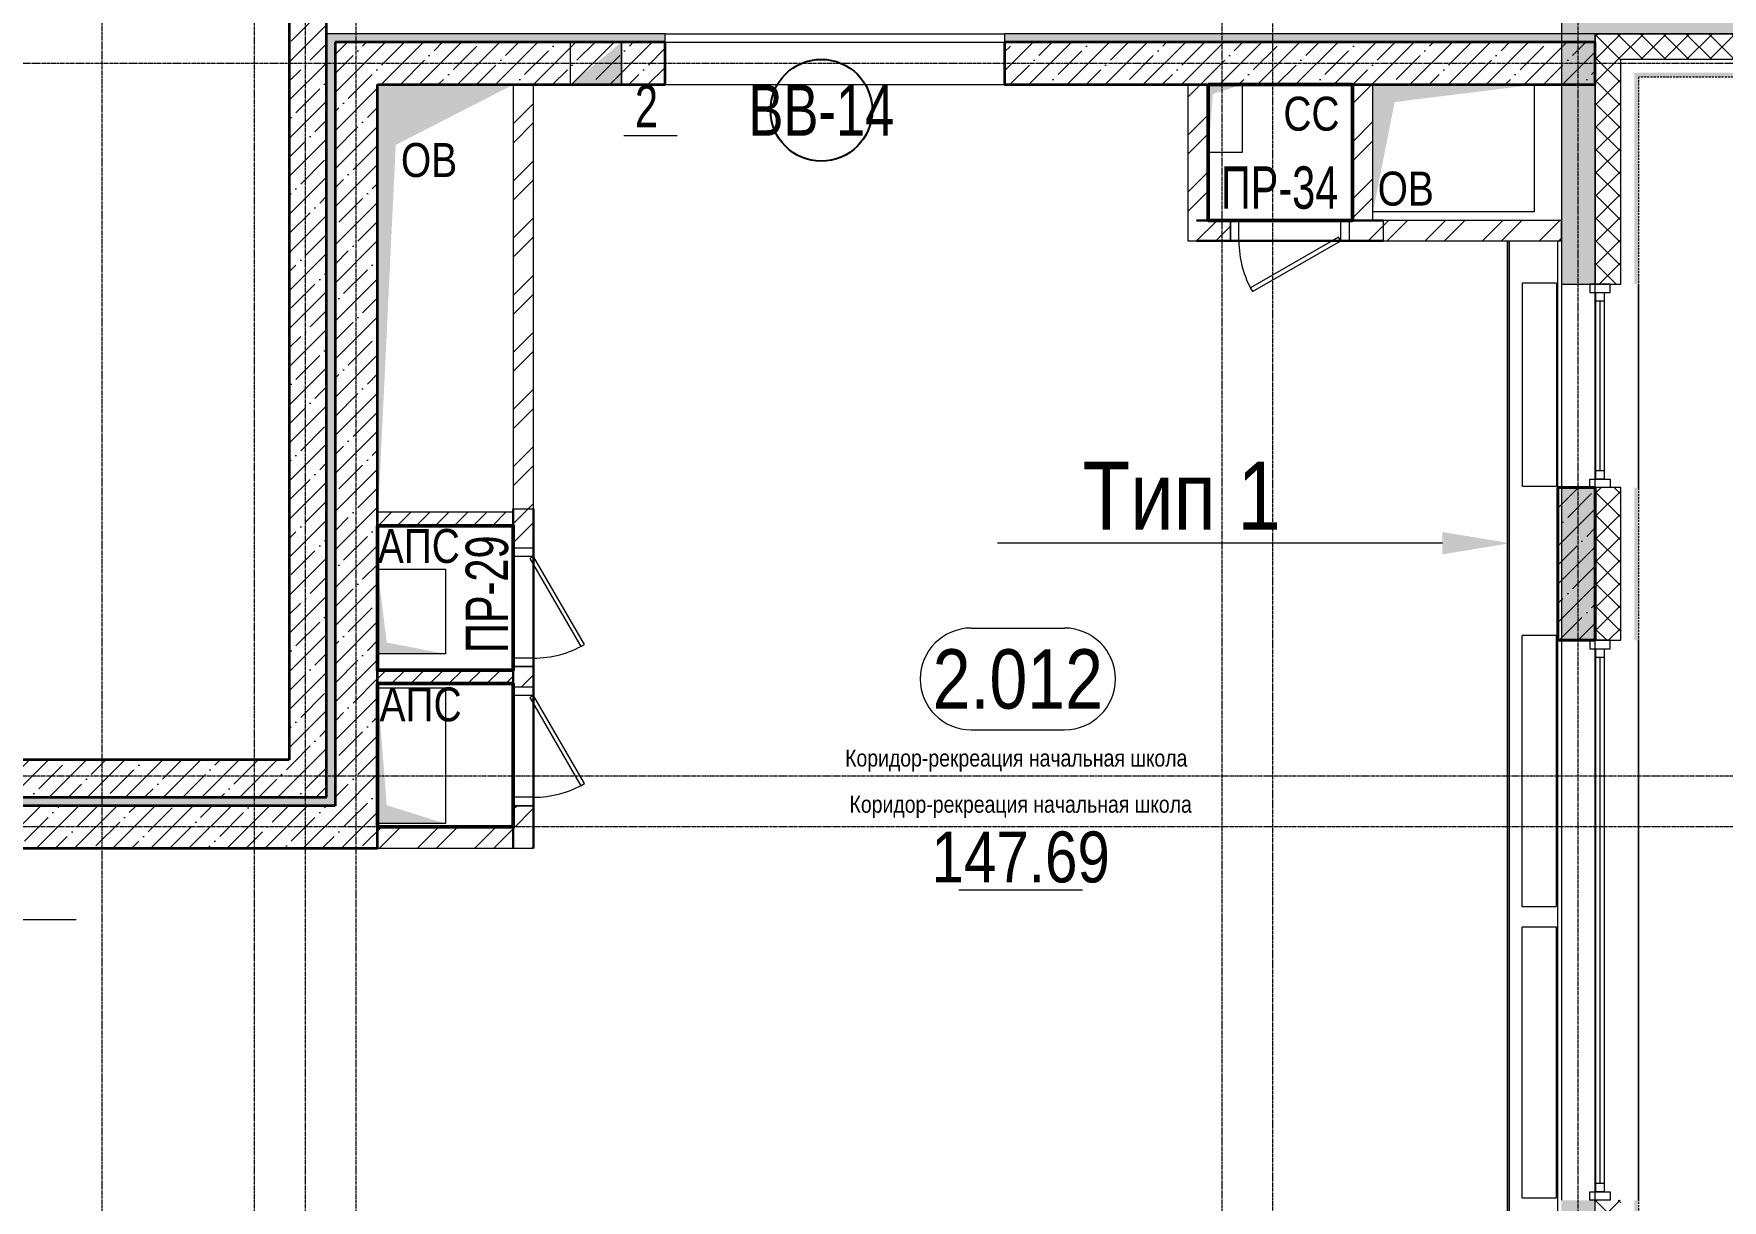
# Model space of a CAD drawing. Header units: millimetres. Extents: x -231292 to 573618, y -153144 to 564035.
# Drawn here: x 19883 to 29831, y 74930 to 81805 of the extents above; entities that cross this region are included whole.
import ezdxf
from ezdxf import colors
from ezdxf.entities.mleader import LeaderData, LeaderLine
from ezdxf.enums import TextEntityAlignment as Align
from ezdxf.math import Vec2, Vec3

# ---------------------------------------------------------------- set-up
doc = ezdxf.new("R2010")
doc.units = ezdxf.units.MM
for name, pattern in [('CENTER2', [28.575, 19.05, -3.175, 3.175, -3.175]), ('DASHED', [19.05, 12.7, -6.35]), ('HIDDEN2', [4.7625, 3.175, -1.5875])]:
    doc.linetypes.add(name, pattern=pattern)
doc.layers.get('0').update_dxf_attribs({"color": 250})
doc.layers.get('Defpoints').update_dxf_attribs({"color": 250})
for name, color, linetype, lineweight in [('!!! КОНСТРУКТИВ_несоответствия', 250, 'Continuous', 50), ('A-AREA', 250, 'Continuous', 15), ('A-Wall-Open', 250, 'Continuous', 5), ('A-Wall_Материал_Газоблок_Контур', 250, 'Continuous', 0), ('АР_Area', 250, 'Continuous', 5), ('АР_Витраж марка', 250, 'Continuous', 9), ('АР_Колонны', 250, 'Continuous', 35), ('АР_Окна', 250, 'Continuous', 5), ('АР_Отв. марка', 250, 'Continuous', 9), ('АР_Отопительные приборы', 250, 'HIDDEN2', 0), ('АР_площадь пом', 250, 'Continuous', 5), ('АР_Стены ГКЛ', 250, 'Continuous', 15), ('АР_Стены ЖБ', 250, 'Continuous', 35), ('АР_Стены кирпич', 250, 'Continuous', 20), ('АР_Стены ПЕНОблок', 250, 'Continuous', 20), ('АР_Стены_дефшов', 250, 'Continuous', 0), ('АР_Утеплитель', 250, 'Continuous', 0), ('АР_Штриховка', 250, 'Continuous', 0), ('Двери кабины', 250, 'Continuous', 0), ('Зашивка радиаторов тип 1 (фанера и МДФ)', 250, 'Continuous', 0), ('КМ_Фахверки', 250, 'Continuous', 80), ('ОВ_Шахты', 250, 'Continuous', 5), ('Размеры зашивки ГКЛ', 250, 'Continuous', 0), ('РД_Оси_100', 250, 'Continuous', 0), ('СС_Отверстия', 250, 'Continuous', 9)]:
    doc.layers.add(name, color=color, linetype=linetype, lineweight=lineweight)
for name, color, linetype, lineweight, plot in [('АР_Делит', 250, 'Continuous', 0, False), ('РД_Проем', 250, 'Continuous', 0, False), ('РД_проем_инж перемыч_подсчет', 250, 'Continuous', 30, False)]:
    doc.layers.add(name, color=color, linetype=linetype, lineweight=lineweight, plot=plot)
doc.layers.add('РД_Перемычка инж проемов', color=250, linetype='Continuous')
doc.styles.add('Arial0', font='arial.ttf')
doc.styles.add('Arial_09', font='ARIALN.TTF', dxfattribs={"width": 0.9})
doc.styles.add('style1', font='ARIALN.TTF')
doc.styles.add('ккк', font='isocpeur.ttf', dxfattribs={"width": 0.85, "oblique": 15})
pattern_1 = [(45, (8883.4, 13229.69), (-112.2532, 112.2532), []), (45, (8995.66, 13229.69), (-112.2532, 112.2532), [198.4375, -39.6875, 0, -39.6875])]
pattern_2 = [(45, (8883.4, 13229.69), (-112.2532, 112.2532), []), (45, (8995.66, 13229.69), (-112.2532, 112.2532), [198.4375, -39.6875, 0, -39.6875])]
pattern_3 = [(45, (8883.4, 13229.69), (-56.1266, 56.1266), [])]
pattern_4 = [(45, (8883.4, 13229.69), (-168.3798, 168.3798), []), (45, (8995.66, 13229.69), (-168.3798, 168.3798), [])]

# ---------------------------------------------------------------- blocks, each defined once
blk = doc.blocks.new('СОШ_2200_АР_ОСИ_М100_28.05.24')
at = {"layer": 'АР_Делит', "color": 5, "linetype": 'DASHED'}
blk.add_lwpolyline([(114955, 135155), (114955, -355), (93595.036, -355), (93595.036, 13855), (94145, 13855), (94145, 68320), (66055, 68320), (66055, 13857.73), (83455, 13857.73), (83455, -355), (45245, -355), (45245, 13145), (44695, 13145), (44695, 26755), (45245, 26755), (45245, 68320), (20455, 68320), (20455, 26755), (27955, 26755), (27955, 13145), (-355, 13145), (-355, 100855)], dxfattribs=at)
at = {"layer": 'РД_Оси_100', "linetype": 'CENTER2'}
blk.add_line((20100, -6155), (20100, 139938.679), dxfattribs=at)
for points in [[(11400, 139938.679), (11400, -6155)], [(12000.12, -6155), (12300, -5755), (12300, 139538.679), (12000, 139938.679)], [(12600, -6155), (12600, 139938.679)], [(13200, -6155), (12900, -5755), (12900, 139538.679), (13220.167, 139939.357)], [(17850, 139938.679), (18000, 139538.679), (18000, -6194.092)], [(18300, -6196.31), (18300, 139538.679), (18450, 139938.679)], [(78274.959, 68400), (-5454.958, 68400), (-5954.958, 68250)], [(29555, 64200), (-5454.958, 64200), (-5954.958, 64350)], [(29555, 63900), (-5454.958, 63900), (-5954.958, 63750)]]:
    blk.add_lwpolyline(points, dxfattribs=at)
blk = doc.blocks.new('otv')
at = {"linetype": 'Continuous'}
blk.add_lwpolyline([(0, -1), (0, 0), (1, 0), (1, -1)], close=True, dxfattribs=at)
blk.add_solid([(0, -1), (0, 0), (0.1346, -0.1366), (1, 0)], dxfattribs=at)
blk = doc.blocks.new('MOK-МаркаПом_овал_ареал')
for p, q in [((-2.75, 3), (2.75, 3)), ((-2.75, -3), (2.75, -3))]:
    blk.add_line(p, q)
for centre, radius, start, end in [((-2.75, 0), 3, 90, 270), ((2.75, 0), 3, 270, 90), ((-3.75, 0), 3.5, 0, 0.00095)]:
    blk.add_arc(centre, radius, start, end)
at = {"color": 0, "style": 'style1'}
blk.add_attdef('АР-ПОМЕЩЕНИЕ:НОМЕР', text='', height=3.5, dxfattribs=at).set_placement((0, 0), align=Align.MIDDLE)
at = {"layer": 'Defpoints', "color": 2, "style": 'style1'}
blk.add_attdef('АР-ПОМЕЩЕНИЕ:НАИМЕНОВАНИЕ', text='', height=1, dxfattribs=at).set_placement((-0.094, -4.814), align=Align.MIDDLE)
blk = doc.blocks.new('MOK-МаркаПомещения1')
at = {"layer": 'A-AREA', "color": 0}
blk.add_line((-3.651, -1.944), (3.649, -1.944), dxfattribs=at)
at = {"layer": 'A-AREA', "color": 0, "style": 'style1'}
blk.add_attdef('АР-ПОМЕЩЕНИЕ:ПЛОЩАДЬ', text='', height=3, dxfattribs=at).set_placement((0, 0), align=Align.MIDDLE)
at = {"layer": 'Defpoints', "style": 'style1', "flags": 8}
blk.add_attdef('АР-ПОМЕЩЕНИЕ:НАИМЕНОВАНИЕ', text='', height=1, dxfattribs=at).set_placement((0, 2.956), align=Align.MIDDLE)
blk = doc.blocks.new('MOK-МаркаПроема инж.')
blk.add_line((-1.328, -1.754), (1.802, -1.754))
at = {"color": 0, "style": 'Arial0', "width": 0.7}
blk.add_attdef('АР-ПРОЕМ:Коробка', text='', height=2.5, dxfattribs=at).set_placement((0, 0), align=Align.MIDDLE)
blk = doc.blocks.new('МаркаВитража1')
at = {"layer": 'Defpoints'}
blk.add_circle((0, 0), 3, dxfattribs=at)
at = {"color": 0, "linetype": 'ByBlock', "lineweight": -2, "style": 'Arial_09', "width": 0.9}
blk.add_attdef('АР-ОКНО:НАИМЕНОВАНИЕ', text='', height=3, dxfattribs=at).set_placement((0, 0), align=Align.MIDDLE)
blk = doc.blocks.new('MOK-МаркаПеремычки')
at = {"color": 0, "style": 'ккк', "oblique": 15, "width": 0.85}
blk.add_attdef('АР-ПРОЕМ:ПЕРЕМЫЧКА', text='', height=2.5, dxfattribs=at).set_placement((0, 0), align=Align.MIDDLE)

msp = doc.modelspace()

# ---------------------------------------------------------------- hatches: boundary and pattern name
at = {"layer": 'АР_Штриховка', "linetype": 'Continuous', "lineweight": 5}
h = msp.add_hatch(dxfattribs=at)
h.set_pattern_fill('ANSI35', color=256, scale=25, style=0)
h.set_pattern_definition(pattern_2)
h.paths.add_polyline_path([(21388.451, 77524.686), (21608.451, 77304.686), (21608.451, 82204.694), (21388.451, 82204.694)], flags=0)
at = {"layer": 'АР_Штриховка', "linetype": 'Continuous', "lineweight": 0}
h = msp.add_hatch(dxfattribs=at)
h.set_pattern_fill('AR-CONC', color=256, style=0)
h.set_pattern_definition([(50, (8883.4, 13229.69), (182.18467, -15.93909), [19.05, -209.55]), (355, (8883.4, 13229.69), (-35.24342, 191.05685), [15.24, -167.6406]), (100.45144, (8898.58, 13228.36), (146.94125, 175.11775), [16.19, -178.09024]), (46.1842, (8883.4, 13280.49), (271.07904, -42.0423), [28.575, -314.325]), (96.63556, (8906, 13276.98), (237.4041, 247.4261), [24.285, -267.1356]), (351.18415, (8883.4, 13280.5), (237.4041, 247.4261), [22.86, -251.4597]), (21, (8908.8, 13267.79), (151.6144, -102.2652), [19.05, -209.55]), (326, (8908.8, 13267.79), (61.80203, 184.18797), [15.24, -167.64]), (71.45145, (8921.44, 13259.26), (213.41642, 81.92277), [16.19, -178.08994]), (37.5, (8883.4, 13229.686), (3.088603, 84.55504), [0, -165.608, 0, -170.18, 0, -168.275]), (7.5, (8883.4, 13229.69), (66.81966, 100.18057), [0, -97.028, 0, -161.798, 0, -64.135]), (327.5, (8826.76, 13229.686), (135.590595, -5.728744), [0, -63.5, 0, -198.12, 0, -262.89]), (317.5, (8801.36, 13229.69), (148.12918, 25.42649), [0, -82.55, 0, -131.572, 0, -186.69])])
h.paths.add_polyline_path([(54383.403, 81804.69), (54583.403, 82004.69), (35683.403, 82004.69), (35683.403, 81804.69)], flags=0)
h.paths.add_polyline_path([(33283.403, 81804.69), (33283.403, 82004.69), (32378.403, 82004.69), (32378.403, 81804.69)], flags=0)
h.paths.add_polyline_path([(29978.403, 81804.69), (29978.403, 82004.69), (28883.403, 82004.69), (29083.403, 81804.69)], flags=0)
h = msp.add_hatch(dxfattribs=at)
h.set_pattern_fill('AR-CONC', color=256, angle=-360, style=0)
h.set_pattern_definition([(50, (8883.4, 13229.69), (182.18467, -15.9391), [19.05, -209.55]), (355, (8883.4, 13229.69), (-35.2434, 191.05685), [15.24, -167.6406]), (100.45144, (8898.58, 13228.36), (146.94125, 175.11775), [16.19, -178.09024]), (46.1842, (8883.4, 13280.49), (271.07904, -42.0423), [28.575, -314.325]), (96.63556, (8906, 13276.98), (237.4041, 247.4261), [24.285, -267.1356]), (351.18415, (8883.4, 13280.5), (237.4041, 247.4261), [22.86, -251.4597]), (21, (8908.8, 13267.79), (151.6144, -102.2652), [19.05, -209.55]), (326, (8908.8, 13267.79), (61.80203, 184.18797), [15.24, -167.64]), (71.45144, (8921.44, 13259.26), (213.4164, 81.92277), [16.19, -178.08994]), (37.5, (8883.4, 13229.686), (3.088603, 84.55504), [0, -165.608, 0, -170.18, 0, -168.275]), (7.5, (8883.4, 13229.69), (66.81966, 100.18057), [0, -97.028, 0, -161.798, 0, -64.135]), (327.5, (8826.76, 13229.686), (135.590595, -5.728744), [0, -63.5, 0, -198.12, 0, -262.89]), (317.5, (8801.36, 13229.69), (148.12918, 25.4265), [0, -82.55, 0, -131.572, 0, -186.69])])
h.paths.add_polyline_path([(29083.403, 81804.69), (28883.403, 82004.69), (28883.403, 80329.686), (29083.403, 80329.686)], flags=0)
h.paths.add_polyline_path([(29083.403, 79129.686), (28883.403, 79129.686), (28883.403, 78229.686), (29083.403, 78229.686)], flags=0)
h.paths.add_polyline_path([(29083.403, 74929.686), (28883.403, 74929.686), (28883.403, 64729.686), (29083.403, 64729.686)], flags=0)
h.paths.add_polyline_path([(29083.403, 63529.686), (28883.403, 63529.686), (28883.403, 62629.686), (29083.403, 62629.686)], flags=0)
h.paths.add_polyline_path([(29083.403, 61429.686), (28883.403, 61429.686), (28883.403, 60529.686), (29083.403, 60529.686)], flags=0)
h.paths.add_polyline_path([(29083.403, 57229.686), (28883.403, 57229.686), (28883.403, 55429.686), (29083.403, 55429.686)], flags=0)
h.paths.add_polyline_path([(29083.403, 54229.686), (28883.403, 54229.686), (28883.403, 53329.686), (29083.403, 53329.686)], flags=0)
h.paths.add_polyline_path([(29083.403, 52129.686), (28883.403, 52129.686), (28883.403, 51229.686), (29083.403, 51229.686)], flags=0)
h.paths.add_polyline_path([(29083.403, 47929.686), (28883.403, 47929.686), (28883.403, 46929.686), (29083.403, 46929.686)], flags=0)
h = msp.add_hatch(dxfattribs=at)
h.set_pattern_fill('HONEY', color=256, scale=10, style=0)
h.set_pattern_definition([(360, (8883.403, 13229.686), (47.625, 27.496306), [31.75, -63.5]), (120, (8883.403, 13229.686), (-47.625, 27.496307), [31.75, -63.5]), (60, (8883.403, 13229.686), (1e-07, 54.992613), [-63.5, 31.75])])
h.paths.add_polyline_path([(21608.403, 77304.686), (21658.403, 77254.686), (21658.403, 81754.686), (21608.403, 81804.686)], flags=0)
h = msp.add_hatch(dxfattribs=at)
h.set_pattern_fill('HONEY', color=256, scale=10, angle=-360, style=0)
h.set_pattern_definition([(3e-12, (8883.403, 13229.686), (47.625, 27.496306), [31.75, -63.5]), (120, (8883.403, 13229.686), (-47.625, 27.496307), [31.75, -63.5]), (60, (8883.403, 13229.686), (1e-07, 54.992613), [-63.5, 31.75])])
h.paths.add_polyline_path([(21608.403, 81804.686), (21658.403, 81754.686), (23603.403, 81754.686), (23603.403, 81804.686)], flags=0)
h.paths.add_polyline_path([(25603.403, 81804.686), (25603.403, 81754.686), (29083.403, 81754.686), (29083.403, 81804.686)], flags=0)
h = msp.add_hatch(dxfattribs=at)
h.set_pattern_fill('ANSI37', color=256, scale=30, style=0)
h.set_pattern_definition([(45, (8883.4, 13229.69), (-67.35192, 67.35192), []), (135, (8883.4, 13229.69), (-67.35192, -67.35192), [])])
h.paths.add_polyline_path([(54233.403, 81654.69), (54383.403, 81804.69), (35683.403, 81804.69), (35683.403, 81654.69)], flags=0)
h.paths.add_polyline_path([(33283.403, 81654.69), (33283.403, 81804.69), (32378.403, 81804.69), (32378.403, 81654.69)], flags=0)
h.paths.add_polyline_path([(29978.403, 81654.69), (29978.403, 81804.69), (29083.403, 81804.69), (29233.403, 81654.69)], flags=0)
h = msp.add_hatch(dxfattribs=at)
h.set_pattern_fill('ANSI37', color=256, scale=30, angle=-360, style=0)
h.set_pattern_definition([(45, (8883.4, 13229.69), (-67.35192, 67.35192), []), (135, (8883.4, 13229.69), (-67.35192, -67.35192), [])])
h.paths.add_polyline_path([(29233.403, 81654.69), (29083.403, 81804.69), (29083.403, 80329.686), (29233.403, 80329.686)], flags=0)
h.paths.add_polyline_path([(29233.403, 79129.686), (29083.403, 79129.686), (29083.403, 78229.686), (29233.403, 78229.686)], flags=0)
h.paths.add_polyline_path([(29233.403, 74929.686), (29083.403, 74929.686), (29083.403, 64729.686), (29233.403, 64729.686)], flags=0)
h.paths.add_polyline_path([(29233.403, 63529.686), (29083.403, 63529.686), (29083.403, 62629.686), (29233.403, 62629.686)], flags=0)
h.paths.add_polyline_path([(29233.403, 61429.686), (29083.403, 61429.686), (29083.403, 60529.686), (29233.403, 60529.686)], flags=0)
h.paths.add_polyline_path([(29233.403, 57229.686), (29083.403, 57229.686), (29083.403, 55429.686), (29233.403, 55429.686)], flags=0)
h.paths.add_polyline_path([(29233.403, 54229.686), (29083.403, 54229.686), (29083.403, 53329.686), (29233.403, 53329.686)], flags=0)
h.paths.add_polyline_path([(29233.403, 52129.686), (29083.403, 52129.686), (29083.403, 51229.686), (29233.403, 51229.686)], flags=0)
h.paths.add_polyline_path([(29233.403, 47929.686), (29083.403, 47929.686), (29083.403, 46929.686), (29233.403, 46929.686)], flags=0)
at = {"layer": 'АР_Штриховка', "linetype": 'Continuous', "lineweight": 5}
h = msp.add_hatch(dxfattribs=at)
h.set_pattern_fill('ANSI35', color=256, scale=25, style=0)
h.set_pattern_definition(pattern_2)
h.paths.add_polyline_path([(29083.403, 81504.686), (29083.403, 81754.686), (25603.403, 81754.686), (25603.403, 81504.686)], flags=0)
h.paths.add_polyline_path([(23603.403, 81504.686), (23603.403, 81754.686), (21658.403, 81754.686), (21908.403, 81504.686)], flags=0)
h = msp.add_hatch(dxfattribs=at)
h.set_pattern_fill('ANSI35', color=256, scale=25, angle=-360, style=0)
h.set_pattern_definition(pattern_1)
h.paths.add_polyline_path([(21908.403, 81504.686), (21658.403, 81754.686), (21658.403, 77254.686), (21908.403, 77004.686)], flags=0)
at = {"layer": 'АР_Штриховка', "linetype": 'Continuous', "lineweight": 0}
h = msp.add_hatch(dxfattribs=at)
h.set_pattern_fill('_U', color=256, style=0, pattern_type=0)
h.set_pattern_definition([(360, (8883.4027, 13229.6861), (-3e-17, 1), [])])
h.paths.add_polyline_path([(54128.403, 81549.69), (54153.403, 81574.69), (35683.403, 81574.69), (35683.403, 81549.69)], flags=0)
h.paths.add_polyline_path([(33283.403, 81549.69), (33283.403, 81574.69), (32378.403, 81574.69), (32378.403, 81549.69)], flags=0)
h.paths.add_polyline_path([(29978.403, 81549.69), (29978.403, 81574.69), (29313.403, 81574.69), (29338.403, 81549.69)], flags=0)
h = msp.add_hatch(dxfattribs=at)
h.set_pattern_fill('_U', color=256, angle=-360, style=0, pattern_type=0)
h.set_pattern_definition([(360, (8883.4027, 13229.6861), (2e-16, 1), [])])
h.paths.add_polyline_path([(29338.403, 81549.69), (29313.403, 81574.69), (29313.403, 80329.686), (29338.403, 80329.686)], flags=0)
h.paths.add_polyline_path([(29338.403, 79129.686), (29313.403, 79129.686), (29313.403, 78229.686), (29338.403, 78229.686)], flags=0)
h.paths.add_polyline_path([(29338.403, 74929.686), (29313.403, 74929.686), (29313.403, 64729.686), (29338.403, 64729.686)], flags=0)
h.paths.add_polyline_path([(29338.403, 63529.686), (29313.403, 63529.686), (29313.403, 62629.686), (29338.403, 62629.686)], flags=0)
h.paths.add_polyline_path([(29338.403, 61429.686), (29313.403, 61429.686), (29313.403, 60529.686), (29338.403, 60529.686)], flags=0)
h.paths.add_polyline_path([(29338.403, 57229.686), (29313.403, 57229.686), (29313.403, 55429.686), (29338.403, 55429.686)], flags=0)
h.paths.add_polyline_path([(29338.403, 54229.686), (29313.403, 54229.686), (29313.403, 53329.686), (29338.403, 53329.686)], flags=0)
h.paths.add_polyline_path([(29338.403, 52129.686), (29313.403, 52129.686), (29313.403, 51229.686), (29338.403, 51229.686)], flags=0)
h.paths.add_polyline_path([(29338.403, 47929.686), (29313.403, 47929.686), (29313.403, 46929.686), (29338.403, 46929.686)], flags=0)
h = msp.add_hatch(dxfattribs=at)
h.set_pattern_fill('ANSI32', color=256, scale=25, angle=-360, style=0)
h.set_pattern_definition([(45, (8883.4, 13229.69), (-168.3798, 168.3798), []), (45, (8995.66, 13229.69), (-168.3798, 168.3798), [])])
h.paths.add_polyline_path([(22828.403, 81504.686), (22708.403, 81504.686), (22708.403, 78774.686), (22828.403, 78774.686)], flags=0)
h.paths.add_polyline_path([(22828.403, 78074.686), (22708.403, 78074.686), (22708.403, 77954.686), (22828.403, 77954.686)], flags=0)
h.paths.add_polyline_path([(22828.403, 77254.468), (22708.403, 77254.468), (22708.403, 77124.686), (22828.403, 77004.686)], flags=0)
h = msp.add_hatch(dxfattribs=at)
h.set_pattern_fill('ANSI32', color=256, scale=25, angle=-360, style=0)
h.set_pattern_definition(pattern_4)
h.paths.add_polyline_path([(26803.403, 81504.686), (26683.403, 81504.686), (26683.403, 80584.686), (26803.403, 80704.686)], flags=0)
h = msp.add_hatch(dxfattribs=at)
h.set_pattern_fill('ANSI32', color=256, scale=25, angle=-360, style=0)
h.set_pattern_definition(pattern_4)
h.paths.add_polyline_path([(27773.403, 81504.686), (27653.403, 81504.686), (27653.403, 80704.686), (27693.403, 80674.686), (27773.403, 80704.686)], flags=0)
h = msp.add_hatch(dxfattribs=at)
h.set_pattern_fill('ANSI32', color=256, scale=25, angle=-360, style=0)
h.set_pattern_definition([(45, (8883.4, 13229.69), (-168.3798, 168.3798), []), (45, (8995.66, 13229.69), (-168.3798, 168.3798), [])])
h.paths.add_polyline_path([(26803.403, 80704.686), (26683.403, 80584.686), (26933.267, 80584.686), (26933.267, 80704.686)], flags=0)
h.paths.add_polyline_path([(27633.267, 80704.686), (27633.267, 80584.686), (27653.403, 80584.686), (27693.403, 80674.686), (27653.403, 80704.686)], flags=0)
h.paths.add_polyline_path([(27773.403, 80704.686), (27693.403, 80674.686), (27653.403, 80584.686), (28883.403, 80584.686), (28883.403, 80704.686)], flags=0)
at = {"layer": 'АР_Штриховка', "linetype": 'Continuous', "lineweight": 5}
h = msp.add_hatch(dxfattribs=at)
h.set_pattern_fill('ANSI35', color=256, scale=25, style=0)
h.set_pattern_definition(pattern_1)
h.paths.add_polyline_path([(28863.403, 78229.686), (29083.403, 78229.686), (29083.403, 79129.686), (28863.403, 79129.686)], flags=0)
at = {"layer": 'АР_Штриховка', "linetype": 'Continuous', "lineweight": 0, "ltscale": 0.5}
h = msp.add_hatch(dxfattribs=at)
h.set_pattern_fill('ANSI31', color=256, scale=25, style=0)
h.set_pattern_definition(pattern_3)
h.paths.add_polyline_path([(22708.402, 78904.686), (22708.402, 78984.686), (21908.402, 78984.686), (21908.402, 78904.686)], flags=0)
h = msp.add_hatch(dxfattribs=at)
h.set_pattern_fill('ANSI31', color=256, scale=25, style=0)
h.set_pattern_definition(pattern_3)
h.paths.add_polyline_path([(22708.402, 77974.686), (22708.402, 78054.686), (21908.402, 78054.686), (21908.402, 77974.686)], flags=0)
at = {"layer": 'АР_Штриховка', "linetype": 'Continuous', "lineweight": 5}
h = msp.add_hatch(dxfattribs=at)
h.set_pattern_fill('ANSI35', color=256, scale=25, style=0)
h.set_pattern_definition(pattern_1)
h.paths.add_polyline_path([(8783.403, 77524.686), (8783.403, 77304.686), (21608.451, 77304.686), (21388.451, 77524.686)], flags=0)
at = {"layer": 'АР_Штриховка', "linetype": 'Continuous', "lineweight": 0}
h = msp.add_hatch(dxfattribs=at)
h.set_pattern_fill('HONEY', color=256, scale=10, style=0)
h.set_pattern_definition([(0, (8883.403, 13229.686), (47.625, 27.496306), [31.75, -63.5]), (120, (8883.403, 13229.686), (-47.625, 27.496307), [31.75, -63.5]), (60, (8883.403, 13229.686), (1e-07, 54.992613), [-63.5, 31.75])])
h.paths.add_polyline_path([(8983.403, 77304.686), (8983.403, 77254.686), (21658.403, 77254.686), (21608.403, 77304.686)], flags=0)
at = {"layer": 'АР_Штриховка', "linetype": 'Continuous', "lineweight": 5}
h = msp.add_hatch(dxfattribs=at)
h.set_pattern_fill('ANSI35', color=256, scale=25, style=0)
h.set_pattern_definition(pattern_2)
h.paths.add_polyline_path([(21908.403, 77004.686), (21658.403, 77254.686), (8783.403, 77254.686), (8783.403, 77004.686)], flags=0)
at = {"layer": 'АР_Штриховка', "linetype": 'Continuous', "lineweight": 0}
h = msp.add_hatch(dxfattribs=at)
h.set_pattern_fill('ANSI32', color=256, scale=25, angle=-360, style=0)
h.set_pattern_definition([(45, (8883.4, 13229.69), (-168.3798, 168.3798), []), (45, (8995.66, 13229.69), (-168.3798, 168.3798), [])])
h.paths.add_polyline_path([(21908.403, 77124.686), (21908.403, 77004.686), (22828.403, 77004.686), (22708.403, 77124.686)], flags=0)
at = {"layer": 'СС_Отверстия', "linetype": 'Continuous', "lineweight": 5}
for points in [[(23345.281, 81504.686), (23345.281, 81754.686), (23195.281, 81629.686)], [(23045.281, 81504.686), (23345.281, 81504.686), (23195.281, 81629.686)]]:
    msp.add_hatch(color=256, dxfattribs=at).paths.add_polyline_path(points, flags=0)

# ---------------------------------------------------------------- linework, layer by layer
at = {"layer": '!!! КОНСТРУКТИВ_несоответствия'}
for points in [[(26803.403, 81504.686), (27653.403, 81504.686), (27653.403, 80704.686), (26803.403, 80704.686)], [(21908.403, 78904.686), (22708.402, 78904.686), (22708.402, 78054.686), (21908.403, 78054.686)], [(22708.402, 77974.686), (21908.403, 77974.686), (21908.403, 77129.686), (22708.402, 77129.686)]]:
    msp.add_lwpolyline(points, close=True, dxfattribs=at)
at = {"layer": 'A-Wall-Open', "linetype": 'Continuous', "lineweight": 5}
for p, q in [((23603.403, 81754.686), (25603.403, 81754.686)), ((23603.403, 81504.686), (25603.403, 81504.686))]:
    msp.add_line(p, q, dxfattribs=at)
at = {"layer": 'A-Wall_Материал_Газоблок_Контур', "linetype": 'Continuous', "lineweight": 0}
for p, q in [((28883.403, 80329.686), (28883.403, 79129.686)), ((29338.403, 79129.686), (29338.403, 80329.686)), ((28883.403, 78229.686), (28883.403, 74929.686)), ((29338.403, 74929.686), (29338.403, 78229.686))]:
    msp.add_line(p, q, dxfattribs=at)
at = {"layer": 'АР_Колонны', "linetype": 'HIDDEN2', "lineweight": 25}
for p, q in [((28863.403, 79129.686), (29083.403, 79129.686)), ((28863.403, 78229.686), (28863.403, 79129.686)), ((29083.403, 79129.686), (29083.403, 78229.686)), ((29083.403, 78229.686), (28863.403, 78229.686))]:
    msp.add_line(p, q, dxfattribs=at)
at = {"layer": 'АР_Колонны', "linetype": 'Continuous', "lineweight": 35}
for p, q in [((28863.403, 79129.686), (29083.403, 79129.686)), ((28863.403, 78229.686), (28863.403, 79129.686)), ((29083.403, 78229.686), (29083.403, 79129.686)), ((28863.403, 78229.686), (29083.403, 78229.686))]:
    msp.add_line(p, q, dxfattribs=at)
at = {"layer": 'АР_Окна', "linetype": 'Continuous', "lineweight": 5}
for p, q in [((28883.403, 80329.686), (28883.403, 79129.686)), ((29338.403, 80329.686), (29338.403, 79129.686)), ((29085.903, 80229.686), (29135.903, 80229.686)), ((29110.903, 80229.686), (29110.903, 79229.686)), ((29085.903, 79229.686), (29135.903, 79229.686)), ((28883.403, 78229.686), (28883.403, 74929.686)), ((29338.403, 78229.686), (29338.403, 74929.686)), ((29085.903, 78129.686), (29135.903, 78129.686)), ((29110.903, 78129.686), (29110.903, 75029.686)), ((29085.903, 75029.686), (29135.903, 75029.686))]:
    msp.add_line(p, q, dxfattribs=at)
for points in [[(29170.903, 80279.686), (29170.903, 80329.686), (29050.903, 80329.686), (29050.903, 80279.686)], [(29085.903, 80279.686), (29135.903, 80279.686), (29135.903, 79179.686), (29085.903, 79179.686)], [(29170.903, 79179.686), (29170.903, 79129.686), (29050.903, 79129.686), (29050.903, 79179.686)], [(29170.903, 78179.686), (29170.903, 78229.686), (29050.903, 78229.686), (29050.903, 78179.686)], [(29085.903, 78179.686), (29135.903, 78179.686), (29135.903, 74979.686), (29085.903, 74979.686)], [(29170.903, 74979.686), (29170.903, 74929.686), (29050.903, 74929.686), (29050.903, 74979.686)]]:
    msp.add_lwpolyline(points, close=True, dxfattribs=at)
at = {"layer": 'АР_Отопительные приборы'}
for points in [[(28854.659, 79137.249), (28654.659, 79137.249), (28654.659, 80337.249), (28854.659, 80337.249)], [(28853.403, 76659.672), (28653.403, 76659.672), (28653.403, 78259.672), (28853.403, 78259.672)], [(28853.403, 74941.357), (28653.403, 74941.357), (28653.403, 76541.357), (28853.403, 76541.357)]]:
    msp.add_lwpolyline(points, close=True, dxfattribs=at)
at = {"layer": 'АР_Стены ГКЛ', "linetype": 'Continuous', "lineweight": 5}
msp.add_line((18463.403, 76584.686), (20133.403, 76584.686), dxfattribs=at)
at = {"layer": 'АР_Стены ЖБ', "linetype": 'Continuous', "lineweight": 35}
for p, q in [((21388.451, 82204.694), (21388.451, 77524.686)), ((21608.451, 77304.686), (21608.451, 82204.694)), ((23603.403, 81754.686), (21658.403, 81754.686)), ((21658.403, 81754.686), (21658.403, 77254.686)), ((23603.403, 81504.686), (23603.403, 81754.686)), ((29083.403, 81754.686), (25603.403, 81754.686)), ((25603.403, 81754.686), (25603.403, 81504.686)), ((29083.403, 81504.686), (29083.403, 81754.686)), ((21908.403, 81504.686), (23603.403, 81504.686)), ((21908.403, 77004.686), (21908.403, 81504.686)), ((25603.403, 81504.686), (29083.403, 81504.686)), ((21388.451, 77524.686), (8783.403, 77524.686)), ((8783.403, 77304.686), (21608.451, 77304.686)), ((21658.403, 77254.686), (8783.403, 77254.686)), ((8783.403, 77004.686), (21908.403, 77004.686))]:
    msp.add_line(p, q, dxfattribs=at)
at = {"layer": 'АР_Стены ЖБ', "linetype": 'Continuous', "lineweight": 15}
for p, q in [((23045.281, 81504.686), (23045.281, 81754.686)), ((23345.281, 81754.686), (23345.281, 81504.686))]:
    msp.add_line(p, q, dxfattribs=at)
at = {"layer": 'АР_Стены ЖБ', "linetype": 'Continuous', "lineweight": 40}
for p, q in [((29083.403, 79129.686), (28863.403, 79129.686)), ((28863.403, 79129.686), (28863.403, 78229.686)), ((29083.403, 78229.686), (29083.403, 79129.686)), ((28863.403, 78229.686), (29083.403, 78229.686))]:
    msp.add_line(p, q, dxfattribs=at)
at = {"layer": 'АР_Стены кирпич', "linetype": 'Continuous', "lineweight": 20}
for p, q in [((22828.403, 81504.686), (22708.403, 81504.686)), ((22708.403, 81504.686), (22708.403, 78774.686)), ((22828.403, 78774.686), (22828.403, 81504.686)), ((26803.403, 81504.686), (26683.403, 81504.686)), ((26683.403, 81504.686), (26683.403, 80584.686)), ((26803.403, 80704.686), (26803.403, 81504.686)), ((27773.403, 81504.686), (27653.403, 81504.686)), ((27653.403, 81504.686), (27653.403, 80704.686)), ((27773.403, 80704.686), (27773.403, 81504.686)), ((26933.267, 80704.686), (26803.403, 80704.686)), ((26933.267, 80584.686), (26933.267, 80704.686)), ((27633.267, 80704.686), (27633.267, 80584.686)), ((27653.403, 80704.686), (27633.267, 80704.686)), ((28883.403, 80704.686), (27773.403, 80704.686)), ((28883.403, 80584.686), (28883.403, 80704.686)), ((26683.403, 80584.686), (26933.267, 80584.686)), ((27633.267, 80584.686), (28883.403, 80584.686)), ((22708.403, 78774.686), (22828.403, 78774.686)), ((22828.403, 78074.686), (22708.403, 78074.686)), ((22708.403, 78074.686), (22708.403, 77954.686)), ((22828.403, 77954.686), (22828.403, 78074.686)), ((22708.403, 77954.686), (22828.403, 77954.686)), ((22828.403, 77254.468), (22708.403, 77254.468)), ((22708.403, 77254.468), (22708.403, 77124.686)), ((22828.403, 77004.686), (22828.403, 77254.468)), ((21908.403, 77124.686), (21908.403, 77004.686)), ((22708.403, 77124.686), (21908.403, 77124.686)), ((21908.403, 77004.686), (22828.403, 77004.686))]:
    msp.add_line(p, q, dxfattribs=at)
at = {"layer": 'АР_Стены кирпич', "linetype": 'Continuous', "lineweight": 0}
for p, q in [((27633.267, 80704.686), (26933.267, 80704.686)), ((27833.267, 80704.686), (27833.267, 80584.686)), ((26933.267, 80584.686), (27633.267, 80584.686)), ((22708.403, 79004.686), (22828.403, 79004.686))]:
    msp.add_line(p, q, dxfattribs=at)
at = {"layer": 'АР_Стены ПЕНОблок', "linetype": 'Continuous', "lineweight": 20}
for p, q in [((28883.403, 82004.69), (28883.403, 80329.686)), ((29083.403, 81804.69), (29978.403, 81804.69)), ((29083.403, 80329.686), (29083.403, 81804.69)), ((28883.403, 80329.686), (29083.403, 80329.686)), ((29083.403, 79129.686), (28883.403, 79129.686)), ((28883.403, 79129.686), (28883.403, 78229.686)), ((29083.403, 78229.686), (29083.403, 79129.686)), ((22708.402, 78984.686), (21908.402, 78984.686)), ((21908.402, 78984.686), (21908.402, 78904.686)), ((21908.402, 78904.686), (22708.402, 78904.686)), ((22708.402, 78904.686), (22708.402, 78984.686)), ((28883.403, 78229.686), (29083.403, 78229.686)), ((22708.402, 78054.686), (21908.402, 78054.686)), ((21908.402, 78054.686), (21908.402, 77974.686)), ((22708.402, 77974.686), (22708.402, 78054.686)), ((21908.402, 77974.686), (22708.402, 77974.686))]:
    msp.add_line(p, q, dxfattribs=at)
at = {"layer": 'АР_Стены_дефшов', "linetype": 'Continuous', "lineweight": 0}
for p, q in [((21608.403, 81804.686), (21608.403, 77304.686)), ((23603.403, 81804.686), (21608.403, 81804.686)), ((23603.403, 81754.686), (23603.403, 81804.686)), ((23603.403, 81804.686), (25603.403, 81804.686)), ((25603.403, 81804.686), (25603.403, 81754.686)), ((29083.403, 81804.686), (25603.403, 81804.686)), ((29083.403, 81754.686), (29083.403, 81804.686)), ((21658.403, 77254.686), (21658.403, 81754.686)), ((21658.403, 81754.686), (23603.403, 81754.686)), ((23603.403, 81754.686), (25603.403, 81754.686)), ((25603.403, 81754.686), (29083.403, 81754.686)), ((21608.403, 77304.686), (8983.403, 77304.686)), ((8983.403, 77254.686), (21658.403, 77254.686))]:
    msp.add_line(p, q, dxfattribs=at)
at = {"layer": 'АР_Утеплитель', "linetype": 'Continuous', "lineweight": 0}
for p, q in [((29978.403, 81804.69), (29083.403, 81804.69)), ((29083.403, 81804.69), (29083.403, 80329.686)), ((29233.403, 81654.69), (29978.403, 81654.69)), ((29233.403, 80329.686), (29233.403, 81654.69)), ((29083.403, 80329.686), (29233.403, 80329.686)), ((29233.403, 79129.686), (29083.403, 79129.686)), ((29083.403, 79129.686), (29083.403, 78229.686)), ((29233.403, 78229.686), (29233.403, 79129.686)), ((29083.403, 78229.686), (29233.403, 78229.686))]:
    msp.add_line(p, q, dxfattribs=at)
at = {"layer": 'Двери кабины', "linetype": 'Continuous', "lineweight": 0}
for points in [[(26983.267, 80704.686), (26933.267, 80704.686), (26933.267, 80584.686), (26983.267, 80584.686)], [(27583.267, 80704.686), (27633.267, 80704.686), (27633.267, 80584.686), (27583.267, 80584.686)], [(27583.267, 80584.686), (27570.767, 80606.337), (27051.152, 80306.337), (27063.652, 80284.686)], [(22708.403, 78724.686), (22708.403, 78774.686), (22828.403, 78774.686), (22828.403, 78724.686)], [(22828.403, 78724.686), (22806.752, 78712.186), (23106.752, 78192.571), (23128.403, 78205.071)], [(22708.403, 78124.686), (22708.403, 78074.686), (22828.403, 78074.686), (22828.403, 78124.686)], [(22708.403, 77904.686), (22708.403, 77954.686), (22828.403, 77954.686), (22828.403, 77904.686)], [(22828.403, 77904.686), (22806.752, 77892.186), (23106.752, 77372.571), (23128.403, 77385.071)], [(22708.403, 77304.686), (22708.403, 77254.686), (22828.403, 77254.686), (22828.403, 77304.686)]]:
    msp.add_lwpolyline(points, close=True, dxfattribs=at)
for centre, start, end in [((27583.267, 80584.686), 180, 210), ((22828.403, 78724.686), 270, 300), ((22828.403, 77904.686), 270, 300)]:
    msp.add_arc(centre, 600, start, end, dxfattribs=at)
at = {"layer": 'Зашивка радиаторов тип 1 (фанера и МДФ)', "linetype": 'Continuous', "lineweight": 0}
for p, q in [((28563.403, 80584.686), (28863.403, 80584.686)), ((28563.403, 80584.686), (28563.403, 74539.686)), ((28575.903, 80584.686), (28575.903, 74539.686)), ((28575.903, 74539.686), (28575.903, 80584.686)), ((28863.403, 74539.686), (28863.403, 80584.686))]:
    msp.add_line(p, q, dxfattribs=at)
at = {"layer": 'КМ_Фахверки', "lineweight": 5}
msp.add_lwpolyline([(79583.403, 81804.686), (103283.403, 81804.103), (103283.403, 13129.686), (123583.403, 13129.686), (123583.371, 148129.686), (81883.406, 148129.686), (81883.406, 142129.686), (46283.403, 142129.686), (46283.403, 113829.686), (8783.403, 113829.686), (8783.403, 26629.686), (36583.403, 26629.686), (36583.403, 39729.686), (29083.403, 39729.686), (29083.403, 81804.686), (54383.403, 81804.686), (54383.403, 13129.686), (92083.403, 13129.686), (92083.403, 26829.686), (74683.402, 26829.694), (74683.401, 81804.686), (79584.99, 81804.686)], dxfattribs=at)
at = {"layer": 'РД_Проем', "linetype": 'Continuous', "lineweight": 0}
for p, q in [((26933.267, 80704.686), (27633.267, 80704.686)), ((26933.267, 80584.686), (27633.267, 80584.686)), ((22708.403, 78774.686), (22708.403, 78074.686)), ((22828.403, 78774.686), (22828.403, 78074.686)), ((22708.403, 77954.468), (22708.403, 77254.468)), ((22828.403, 77954.468), (22828.403, 77254.468))]:
    msp.add_line(p, q, dxfattribs=at)
at = {"layer": 'РД_проем_инж перемыч_подсчет', "linetype": 'Continuous', "lineweight": 30}
for p, q in [((26733.267, 80704.686), (27833.267, 80704.686)), ((26733.267, 80584.686), (27833.267, 80584.686)), ((22708.403, 79004.686), (22708.403, 77004.686)), ((22828.403, 79004.686), (22828.403, 77004.686))]:
    msp.add_line(p, q, dxfattribs=at)
at = {"layer": 'СС_Отверстия', "linetype": 'Continuous', "lineweight": 9}
for p, q in [((23345.281, 81754.686), (23045.281, 81754.686)), ((23045.281, 81504.686), (23045.281, 81754.686)), ((23345.281, 81504.686), (23345.281, 81754.686)), ((23345.281, 81504.686), (23045.281, 81504.686))]:
    msp.add_line(p, q, dxfattribs=at)

# ---------------------------------------------------------------- block references
at = {"layer": 'АР_Area', "linetype": 'Continuous', "lineweight": 5, "xscale": 100, "yscale": 100, "zscale": 100}
msp.add_blockref('MOK-МаркаПом_овал_ареал', (25681.137, 78001.987), dxfattribs=at).add_auto_attribs({'АР-ПОМЕЩЕНИЕ:НОМЕР': '2.012', 'АР-ПОМЕЩЕНИЕ:НАИМЕНОВАНИЕ': 'Коридор-рекреация начальная школа'})
at = {"layer": 'АР_Витраж марка', "linetype": 'Continuous', "lineweight": 9, "xscale": 100, "yscale": 100, "zscale": 100}
msp.add_blockref('МаркаВитража1', (24523.573, 81353.866), dxfattribs=at).add_auto_attribs({'АР-ОКНО:НАИМЕНОВАНИЕ': 'ВВ-14'})
at = {"layer": 'АР_Отв. марка', "linetype": 'Continuous', "lineweight": 9, "xscale": 100, "yscale": 100, "zscale": 100}
msp.add_blockref('MOK-МаркаПроема инж.', (23493.17, 81379.961), dxfattribs=at).add_auto_attribs({'АР-ПРОЕМ:Коробка': '2'})
at = {"layer": 'АР_площадь пом', "linetype": 'Continuous', "lineweight": 5}
ref = msp.add_blockref('MOK-МаркаПомещения1', (25697.877, 76952.938), dxfattribs=dict(at, xscale=100, yscale=100, zscale=100))
ref.add_attrib('АР-ПОМЕЩЕНИЕ:НАИМЕНОВАНИЕ', 'Коридор-рекреация начальная школа', dxfattribs={"layer": 'Defpoints', "height": 100, "style": 'style1'}).set_placement((25697.877, 77248.501), align=Align.MIDDLE)
ref.add_attrib('АР-ПОМЕЩЕНИЕ:ПЛОЩАДЬ', '147.69', dxfattribs={"layer": 'A-AREA', "color": 0, "height": 300, "style": 'style1'}).set_placement((25697.877, 76952.938), align=Align.MIDDLE)
at = {"layer": 'ОВ_Шахты'}
for p, xscale, yscale in [((21908.403, 81504.686), 800, 2600), ((27773.426, 81504.686), 950, 750)]:
    msp.add_blockref('otv', p, dxfattribs=dict(at, xscale=xscale, yscale=yscale))
at = {"layer": 'РД_Оси_100'}
msp.add_blockref('СОШ_2200_АР_ОСИ_М100_28.05.24', (8883.403, 13229.686), dxfattribs=at)
at = {"layer": 'РД_Перемычка инж проемов', "linetype": 'Continuous', "lineweight": -3}
ref = msp.add_blockref('MOK-МаркаПеремычки', (27223.231, 80898.192, 200), dxfattribs=dict(at, xscale=100, yscale=100, zscale=100))
ref.add_attrib('АР-ПРОЕМ:ПЕРЕМЫЧКА', 'ПР-34', dxfattribs={"layer": '0', "color": 0, "height": 250, "style": 'Arial0', "width": 0.7}).set_placement((27223.231, 80898.192, 200), align=Align.MIDDLE)
ref = msp.add_blockref('MOK-МаркаПеремычки', (22552.83, 78501.704, 200), dxfattribs=dict(at, xscale=100, yscale=100, zscale=100, rotation=89.99999999999999))
ref.add_attrib('АР-ПРОЕМ:ПЕРЕМЫЧКА', 'ПР-29', dxfattribs={"layer": '0', "color": 0, "height": 250, "rotation": 90, "style": 'Arial0', "width": 0.7}).set_placement((22552.83, 78501.704, 200), align=Align.MIDDLE)
at = {"layer": 'СС_Отверстия', "xscale": 200, "yscale": 400}
msp.add_blockref('otv', (26803.403, 81504.686), dxfattribs=at)
at = {"layer": 'СС_Отверстия', "yscale": 399.9999999999999, "rotation": 90}
for p, xscale in [((21908.403, 78149.686), 499.9999999999999), ((21908.403, 77149.686), 799.9999999999999)]:
    msp.add_blockref('otv', p, dxfattribs=dict(at, xscale=xscale))

# ---------------------------------------------------------------- texts
at = {"layer": 'ОВ_Шахты', "char_height": 200, "width": 1850, "attachment_point": 5, "style": 'style1'}
for insert in [(22212.18, 81059.119), (27966.722, 80890.61)]:
    msp.add_mtext('ОВ', dxfattribs=dict(at, insert=insert))
at = {"layer": 'СС_Отверстия', "char_height": 200, "width": 590.00022, "attachment_point": 5, "style": 'style1'}
for s, insert in [('СС', (27411.12, 81332.123)), ('АПС', (22152.097, 78784.589)), ('АПС', (22162.582, 77850.756))]:
    msp.add_mtext(s, dxfattribs=dict(at, insert=insert))

# ---------------------------------------------------------------- leaders
at = {"layer": 'Размеры зашивки ГКЛ'}
ml = msp.add_multileader_mtext('Standard', dxfattribs=at)
ml.set_content('\\pxsm1;Тип 1 ', color=(0, 0, 138), style='style1')
ml.set_leader_properties(color=256, linetype='ByLayer', lineweight=9)
ml.build(insert=Vec2(0, 0))
ml.multileader.update_dxf_attribs({"has_dogleg": 0, "text_left_attachment_type": 6, "text_right_attachment_type": 6, "text_bottom_attachment_type": 10, "dogleg_length": 25, "arrow_head_size": 400})
ctx = ml.context
ctx.base_point, ctx.char_height, ctx.arrow_head_size, ctx.landing_gap_size, ctx.plane_origin = Vec3(26013.007, 78802.129), 400, 400, 50, Vec3(19153.819, 85772.694)
ctx.left_attachment, ctx.right_attachment, ctx.top_attachment = 6, 6, 10
notes = []
notes.append((ctx, [(1, (1, 1, 0), (27208.403, 78802.129), (-1, 0), 25, [(1, [(28582.694, 78802.129)], 0, [])])]))
ctx.mtext.insert, ctx.mtext.width, ctx.mtext.defined_height, ctx.mtext.line_spacing_factor, ctx.mtext.flow_direction = Vec3(26063.007, 79282.129), 1668.44707, 600, 0.3, 5
for ctx, leaders in notes:
    for number, flags, end, landing, length, lines in leaders:
        leader = LeaderData()
        leader.index, (leader.has_last_leader_line, leader.has_dogleg_vector, leader.attachment_direction) = number, flags
        leader.last_leader_point, leader.dogleg_vector, leader.dogleg_length = Vec3(end), Vec3(landing), length
        for number, points, colour, breaks in lines:
            line = LeaderLine()
            line.index, line.vertices, line.color, line.breaks = number, Vec3.list(points), colors.encode_raw_color(colour), breaks
            leader.lines.append(line)
        ctx.leaders.append(leader)

doc.saveas('drawing.dxf')
